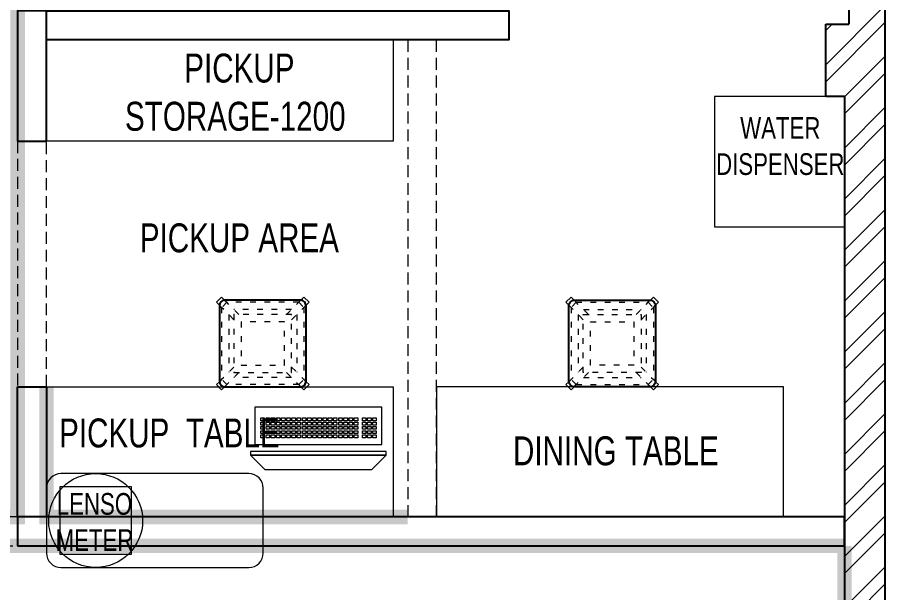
# Model space of a CAD drawing. Header units: feet. Extents: x 2845063 to 2853661, y -5473857 to -5445633.
# Drawn here: x 2847784 to 2850835, y -5456582 to -5454595 of the extents above; entities that cross this region are included whole.
import ezdxf

# ---------------------------------------------------------------- set-up
doc = ezdxf.new("R2010")
doc.units = ezdxf.units.FT
doc.header["$LTSCALE"] = 33
doc.header["$MEASUREMENT"] = 0
doc.linetypes.add('a_p6_plan_L18$0$HIDDEN', pattern=[0.375, 0.25, -0.125])
doc.linetypes.add('ACAD_ISO03W100', pattern=[30, 12, -18])
doc.layers.add('A-WALL', color=1, linetype='Continuous')
for name, color, linetype, lineweight in [('LENS-DIM', 252, 'Continuous', 5), ('LENS-PARTITION', 21, 'Continuous', 25), ('LENS-TEXT', 31, 'Continuous', 5), ('LENS_CURTAIN', 5, 'a_p6_plan_L18$0$HIDDEN', 9), ('LK-EQPMT', 3, 'Continuous', 18), ('LK-FF&E WALL', 1, 'Continuous', 9), ('LK-FLUTTED FINISH', 20, 'Continuous', 30), ('LK-IT', 3, 'Continuous', 18), ('LK-MIRROR', 133, 'Continuous', 13), ('LK-TILES FINISH', 251, 'Continuous', 5), ('LN-ELEVATION-1', 81, 'Continuous', 25), ('LN-ELEVATION-2', 103, 'Continuous', 20), ('LN-ELEVATION-3', 125, 'Continuous', 18), ('LN-ELEVATION-5', 167, 'Continuous', 5), ('LN-HATCH', 251, 'Continuous', 0)]:
    doc.layers.add(name, color=color, linetype=linetype, lineweight=lineweight)
doc.styles.add('LK TXT', font='GILC____.TTF', dxfattribs={"height": 100})

# ---------------------------------------------------------------- blocks, each defined once
blk = doc.blocks.new('Stool')
at = {"layer": 'LN-ELEVATION-1', "ltscale": 0.5}
blk.add_lwpolyline([(-130, 300), (130, 300, -0.414214), (150, 280), (150, 20, -0.414214), (130, 0), (-130, 0, -0.414214), (-150, 20), (-150, 280, -0.414214)], format="xyb", close=True, dxfattribs=at)
at = {"layer": 'LN-ELEVATION-3', "linetype": 'ACAD_ISO03W100', "ltscale": 0.05}
for p, q in [((-100, 232.3), (-142.4, 274.7)), ((-142.4, 274.7), (-142.4, 25.3)), ((-82.3, 250), (-124.7, 292.4)), ((-124.7, 292.4), (124.7, 292.4)), ((82.3, 250), (124.7, 292.4)), ((100, 232.3), (142.4, 274.7)), ((142.4, 274.7), (142.4, 25.3)), ((-117.4, 249.7), (-117.4, 50.3)), ((-99.7, 267.4), (99.7, 267.4)), ((117.4, 249.7), (117.4, 50.3)), ((-100, 67.7), (-142.4, 25.3)), ((100, 67.7), (142.4, 25.3)), ((-82.3, 50), (-124.7, 7.6)), ((-99.7, 32.6), (99.7, 32.6)), ((82.3, 50), (124.7, 7.6)), ((-124.7, 7.6), (124.7, 7.6))]:
    blk.add_line(p, q, dxfattribs=at)
for points in [[(-132.2, 299.9), (-124.7, 292.4), (-142.4, 274.7), (-149.9, 282.2)], [(132.2, 299.9), (124.7, 292.4), (142.4, 274.7), (149.9, 282.2)], [(-132.2, 0.1), (-124.7, 7.6), (-142.4, 25.3), (-149.9, 17.8)], [(132.2, 0.1), (124.7, 7.6), (142.4, 25.3), (149.9, 17.8)]]:
    blk.add_lwpolyline(points, dxfattribs=at)
for points in [[(-100, 250), (100, 250), (100, 50), (-100, 50)], [(-75, 225), (75, 225), (75, 75), (-75, 75)]]:
    blk.add_lwpolyline(points, close=True, dxfattribs=at)
at = {"layer": 'LN-ELEVATION-5', "ltscale": 0.5}
for points in [[(-149.9, 282.2), (-160.1, 292.4), (-142.4, 310.1), (-132.2, 299.9)], [(149.9, 282.2), (160.1, 292.4), (142.4, 310.1), (132.2, 299.9)], [(-149.9, 17.8), (-160.1, 7.6), (-142.4, -10.1), (-132.2, 0.1)], [(149.9, 17.8), (160.1, 7.6), (142.4, -10.1), (132.2, 0.1)]]:
    blk.add_lwpolyline(points, dxfattribs=at)
blk = doc.blocks.new('CLENS 600 TYPE 6')
at = {"layer": 'LN-ELEVATION-1', "ltscale": 0.5}
blk.add_lwpolyline([(130, -225), (-130, -225, -0.414214), (-150, -205), (-150, 55, -0.414214), (-130, 75), (130, 75, -0.414214), (150, 55), (150, -205, -0.414214)], format="xyb", close=True, dxfattribs=at)
at = {"layer": 'LN-ELEVATION-3', "linetype": 'ACAD_ISO03W100', "ltscale": 0.05}
for p, q in [((-82.3, 25), (-124.7, 67.4)), ((124.7, 67.4), (-124.7, 67.4)), ((82.3, 25), (124.7, 67.4)), ((-100, 7.3), (-142.4, 49.7)), ((-142.4, -199.7), (-142.4, 49.7)), ((99.7, 42.4), (-99.7, 42.4)), ((100, 7.3), (142.4, 49.7)), ((142.4, -199.7), (142.4, 49.7)), ((-117.4, -174.7), (-117.4, 24.7)), ((117.4, -174.7), (117.4, 24.7)), ((-100, -157.3), (-142.4, -199.7)), ((-82.3, -175), (-124.7, -217.4)), ((82.3, -175), (124.7, -217.4)), ((100, -157.3), (142.4, -199.7)), ((99.7, -192.4), (-99.7, -192.4)), ((124.7, -217.4), (-124.7, -217.4))]:
    blk.add_line(p, q, dxfattribs=at)
for points in [[(-132.2, 74.9), (-124.7, 67.4), (-142.4, 49.7), (-149.9, 57.2)], [(132.2, 74.9), (124.7, 67.4), (142.4, 49.7), (149.9, 57.2)], [(-132.2, -224.9), (-124.7, -217.4), (-142.4, -199.7), (-149.9, -207.2)], [(132.2, -224.9), (124.7, -217.4), (142.4, -199.7), (149.9, -207.2)]]:
    blk.add_lwpolyline(points, dxfattribs=at)
for points in [[(100, -175), (-100, -175), (-100, 25), (100, 25)], [(75, -150), (-75, -150), (-75, 0), (75, 0)]]:
    blk.add_lwpolyline(points, close=True, dxfattribs=at)
at = {"layer": 'LN-ELEVATION-5', "ltscale": 0.5}
for points in [[(-149.9, 57.2), (-160.1, 67.4), (-142.4, 85.1), (-132.2, 74.9)], [(149.9, 57.2), (160.1, 67.4), (142.4, 85.1), (132.2, 74.9)], [(-149.9, -207.2), (-160.1, -217.4), (-142.4, -235.1), (-132.2, -224.9)], [(149.9, -207.2), (160.1, -217.4), (142.4, -235.1), (132.2, -224.9)]]:
    blk.add_lwpolyline(points, dxfattribs=at)
blk = doc.blocks.new('*U25')
at = {"layer": 'LK-EQPMT', "ltscale": 12}
blk.add_lwpolyline([(6, 4.9), (-6, 4.9), (-6, -4.9), (6, -4.9)], close=True, dxfattribs=at)
blk = doc.blocks.new('*U26')
at = {"color": 0, "linetype": 'ByBlock', "lineweight": -2}
for p in [(0, 0), (18, 0), (35.9, 0), (53.9, 0), (71.8, 0), (89.8, 0), (107.8, 0), (125.7, 0), (143.7, 0), (161.6, 0), (179.6, 0), (197.6, 0), (215.5, 0), (233.5, 0), (251.4, 0), (269.4, 0), (287.4, 0), (305.3, 0), (323.3, 0), (0, -14.7), (0, -29.5), (18, -14.7), (18, -29.5), (35.9, -14.7), (35.9, -29.5), (53.9, -14.7), (53.9, -29.5), (71.8, -14.7), (71.8, -29.5), (89.8, -14.7), (89.8, -29.5), (107.8, -14.7), (107.8, -29.5), (125.7, -14.7), (125.7, -29.5), (143.7, -14.7), (143.7, -29.5), (161.6, -14.7), (161.6, -29.5), (179.6, -14.7), (179.6, -29.5), (197.6, -14.7), (197.6, -29.5), (215.5, -14.7), (215.5, -29.5), (233.5, -14.7), (233.5, -29.5), (251.4, -14.7), (251.4, -29.5), (269.4, -14.7), (269.4, -29.5), (287.4, -14.7), (287.4, -29.5), (305.3, -14.7), (305.3, -29.5), (323.3, -14.7), (323.3, -29.5), (0, -44.2), (0, -59), (18, -44.2), (18, -59), (35.9, -44.2), (35.9, -59), (53.9, -44.2), (53.9, -59), (71.8, -44.2), (71.8, -59), (89.8, -44.2), (89.8, -59), (107.8, -44.2), (107.8, -59), (125.7, -44.2), (125.7, -59), (143.7, -44.2), (143.7, -59), (161.6, -44.2), (161.6, -59), (179.6, -44.2), (179.6, -59), (197.6, -44.2), (197.6, -59), (215.5, -44.2), (215.5, -59), (233.5, -44.2), (233.5, -59), (251.4, -44.2), (251.4, -59), (269.4, -44.2), (269.4, -59), (287.4, -44.2), (287.4, -59), (305.3, -44.2), (305.3, -59), (323.3, -44.2), (323.3, -59)]:
    blk.add_blockref('*U25', p, dxfattribs=at)
blk = doc.blocks.new('*U23')
at = {"layer": 'LK-EQPMT', "ltscale": 12}
blk.add_lwpolyline([(6, 4.9), (-6, 4.9), (-6, -4.9), (6, -4.9)], close=True, dxfattribs=at)
blk = doc.blocks.new('*U24')
at = {"color": 0, "linetype": 'ByBlock', "lineweight": -2}
for p in [(0, 0), (18, 0), (35.9, 0), (0, -14.7), (0, -29.5), (18, -14.7), (18, -29.5), (35.9, -14.7), (35.9, -29.5), (0, -44.2), (0, -59), (18, -44.2), (18, -59), (35.9, -44.2), (35.9, -59)]:
    blk.add_blockref('*U23', p, dxfattribs=at)
blk = doc.blocks.new('*U18')
at = {"ltscale": 12}
blk.add_lwpolyline([(8, 0), (8, 129.1), (448, 129.1), (448, 0)], close=True, dxfattribs=at)
for name, p in [('*U26', (35.2, 101.6)), ('*U24', (386.6, 101.6))]:
    blk.add_blockref(name, p)
blk = doc.blocks.new('Pickup table PC')
at = {"layer": 'LN-ELEVATION-2', "ltscale": 0.5}
for points in [[(470, 50), (0, 50), (0, 62), (470, 62)], [(420, 0), (50, 0), (0, 50), (470, 50)]]:
    blk.add_lwpolyline(points, close=True, dxfattribs=at)
blk = doc.blocks.new('A$C5049e784')
at = {"layer": 'LN-HATCH'}
h = blk.add_hatch(dxfattribs=at)
h.set_pattern_fill('ANSI32', color=256, scale=333, angle=180)
h.set_pattern_definition([(225, (-7166785.01, 5286079.14), (88.2999593, -88.2999593), []), (225, (-7166843.88, 5286079.14), (88.2999593, -88.2999593), [])])
h.paths.add_polyline_path([(-4839.8, 8599.2), (-5079.8, 8597.9), (-5079.9, 4220.4), (-4839.7, 4220.4)])
h.paths.add_polyline_path([(-5079.9, 3660.4), (-5080.2, -784.6), (-4814.7, -784.6), (-4814.7, 3660.4)])
h.paths.add_polyline_path([(-5080.2, -1344.6), (-5080.5, -5821.6), (-4849.7, -5821.6), (-4809.7, -1344.6)])
h.paths.add_polyline_path([(-5080.7, -7666.6), (-4850.7, -7666.6), (-4850.7, -6398.6), (-5080.6, -6398.6)])
h.paths.add_polyline_path([(-4465.7, -6112.6), (-4744.7, -6112.6), (-4744.7, -6398.6), (-4465.7, -6398.6)])
h.paths.add_polyline_path([(641.5, 11254.1), (516.5, 11254.1), (516.5, 9225.4), (436.5, 9225.4), (436.5, 8975.4), (501.5, 8975.4), (501.5, 4214.4), (436.5, 4214.4), (436.5, 3964.4), (506.5, 3964.4), (506.5, -890.6), (451.5, -890.6), (451.5, -1130.6), (511.5, -1130.6), (511.5, -6101.6), (451.5, -6101.6), (451.5, -6351.6), (597.4, -6351.6), (691.5, -6351.6), (691.5, -6101.6), (641.5, -6101.6)])
h.paths.add_polyline_path([(-4856.7, 17980.4), (-2268.5, 17980.4), (-2268.5, 17860.4), (-2148.5, 17860.4), (-2148.5, 17980.4), (506.5, 17980.4), (506.5, 11254.1), (641.5, 11254.1), (641.5, 18210.4), (-5080.8, 18210.4), (-5080.9, 9149.2), (-4834.9, 9149.2), (-4834.7, 16257.4), (-2371.7, 16257.4), (-2371.7, 16489.4), (-4856.7, 16489.4)])
at = {"layer": 'A-WALL'}
for p, q in [((516.5, 11254.1), (516.5, 9225.4)), ((641.5, 11254.1), (641.5, -6101.6)), ((436.5, 8975.4), (436.5, 9225.4)), ((436.5, 9225.4), (516.5, 9225.4)), ((501.5, 8975.4), (436.5, 8975.4)), ((501.5, 8975.4), (501.5, 4214.4))]:
    blk.add_line(p, q, dxfattribs=at)

msp = doc.modelspace()

# ---------------------------------------------------------------- linework, layer by layer
at = {"layer": 'LENS-PARTITION'}
for points in [[(2847784.3, -5455021.5), (2847884.3, -5455021.5), (2847884.3, -5454571.5), (2847784.3, -5454571.5)], [(2847884.3, -5454571.5), (2849484.3, -5454571.5), (2849484.3, -5454671.5), (2847884.3, -5454671.5)], [(2847784.3, -5455871.5), (2847884.3, -5455871.5), (2847884.3, -5456321.5), (2847784.3, -5456321.5)], [(2847784.3, -5456421.5), (2850645.4, -5456421.5), (2850645.4, -5456321.5), (2847784.3, -5456321.5)]]:
    msp.add_lwpolyline(points, close=True, dxfattribs=at)
at = {"layer": 'LENS_CURTAIN', "ltscale": 5}
for points in [[(2849134.3, -5454671.5), (2849134.3, -5456321.5), (2849234.3, -5456321.5), (2849234.3, -5454671.5)], [(2847784.3, -5455021.5), (2847784.3, -5455871.5), (2847884.3, -5455871.5), (2847884.3, -5455021.5)], [(2847784.3, -5456321.5), (2846984.3, -5456321.5), (2846984.3, -5456421.5), (2847784.3, -5456421.5)], [(2848634.3, -5456321.5), (2847884.3, -5456321.5), (2847884.3, -5456421.5), (2848634.3, -5456421.5)]]:
    msp.add_lwpolyline(points, close=True, dxfattribs=at)
at = {"layer": 'LK-EQPMT'}
msp.add_lwpolyline([(2847931.4, -5456451.5), (2847931.4, -5456216.5), (2848177.4, -5456216.5), (2848177.4, -5456451.5)], close=True, dxfattribs=at)
at = {"layer": 'LK-FF&E WALL'}
for points in [[(2847884.3, -5455021.5), (2847884.3, -5454671.5), (2849084.3, -5454671.5), (2849084.3, -5455021.5)], [(2850195.4, -5455317.7), (2850645.4, -5455317.7), (2850645.4, -5454867.7), (2850195.4, -5454867.7)], [(2849084.3, -5456321.5), (2847884.3, -5456321.5), (2847884.3, -5455871.5), (2849084.3, -5455871.5)], [(2849234.3, -5456321.5), (2850434.3, -5456321.5), (2850434.3, -5455871.5), (2849234.3, -5455871.5)]]:
    msp.add_lwpolyline(points, close=True, dxfattribs=at)
msp.add_lwpolyline([(2848634.3, -5456446.5), (2848634.3, -5456221.5, 0.414214), (2848584.3, -5456171.5), (2847934.3, -5456171.5, 0.414214), (2847884.3, -5456221.5), (2847884.3, -5456446.5, 0.414214), (2847934.3, -5456496.5), (2848584.3, -5456496.5, 0.414214)], format="xyb", close=True, dxfattribs=at)
msp.add_circle((2848054.4, -5456334), 162.5, dxfattribs=at)
at = {"layer": 'LK-FLUTTED FINISH', "linetype": 'ACAD_ISO03W100', "ltscale": 0.05, "const_width": 50}
msp.add_lwpolyline([(2850645.4, -5456421.5), (2846984.7, -5456421.5)], dxfattribs=at)
at = {"layer": 'LK-MIRROR', "linetype": 'ACAD_ISO03W100', "ltscale": 0.05, "const_width": 50}
msp.add_lwpolyline([(2850645.4, -5456421.5), (2850645.4, -5458428.7)], dxfattribs=at)
at = {"layer": 'LK-TILES FINISH', "color": 212, "linetype": 'ACAD_ISO03W100', "ltscale": 0.05, "const_width": 50}
for points in [[(2847784.3, -5452671.5), (2847784.3, -5456321.5), (2846984.3, -5456321.5), (2846984.3, -5452671.5)], [(2849134.3, -5456321.5), (2847884.3, -5456321.5), (2847884.3, -5455871.5)]]:
    msp.add_lwpolyline(points, dxfattribs=at)

# ---------------------------------------------------------------- block references
at = {"layer": 'LENS-DIM', "color": 2}
msp.add_blockref('A$C5049e784', (2850144, -5463843.1), dxfattribs=at)
at = {"layer": 'LK-FF&E WALL', "xscale": -1, "rotation": 180}
msp.add_blockref('CLENS 600 TYPE 6', (2848632.5, -5455796.5), dxfattribs=at)
at = {"layer": 'LK-FF&E WALL'}
msp.add_blockref('Stool', (2849841.8, -5455871.5), dxfattribs=at)
at = {"layer": 'LK-IT', "ltscale": 0.5, "xscale": -1, "rotation": 180}
msp.add_blockref('*U18', (2848596.7, -5455941.2), dxfattribs=at)
at = {"layer": 'LK-IT', "xscale": -1}
msp.add_blockref('Pickup table PC', (2849059.7, -5456157.4), dxfattribs=at)

# ---------------------------------------------------------------- texts
at = {"layer": 'LENS-TEXT', "color": 0, "linetype": 'Continuous', "ltscale": 3, "attachment_point": 5, "style": 'LK TXT'}
for s, width, gutter_width, insert, char_height in [(' PICKUP STORAGE-1200', 1099.487, 1, (2848537.4, -5454853), 100), ('WATER \\PDISPENSER', 264.162, 0.75, (2850423.4, -5455039.1), 75), (' PICKUP AREA', 1099.487, 1, (2848537.4, -5455356.9), 100), ('PICKUP  TABLE  ', 783.964, 1, (2848309.4, -5456031.7), 100), ('DINING TABLE', 783.964, 1, (2849854.4, -5456093.5), 100), ('LENSO\\PMETER', 353.056, 0.5, (2848050.1, -5456338.8), 75)]:
    msp.add_mtext_dynamic_manual_height_columns(s, width=width, gutter_width=gutter_width, heights=[0], dxfattribs=dict(at, insert=insert, char_height=char_height))

doc.saveas('drawing.dxf')
